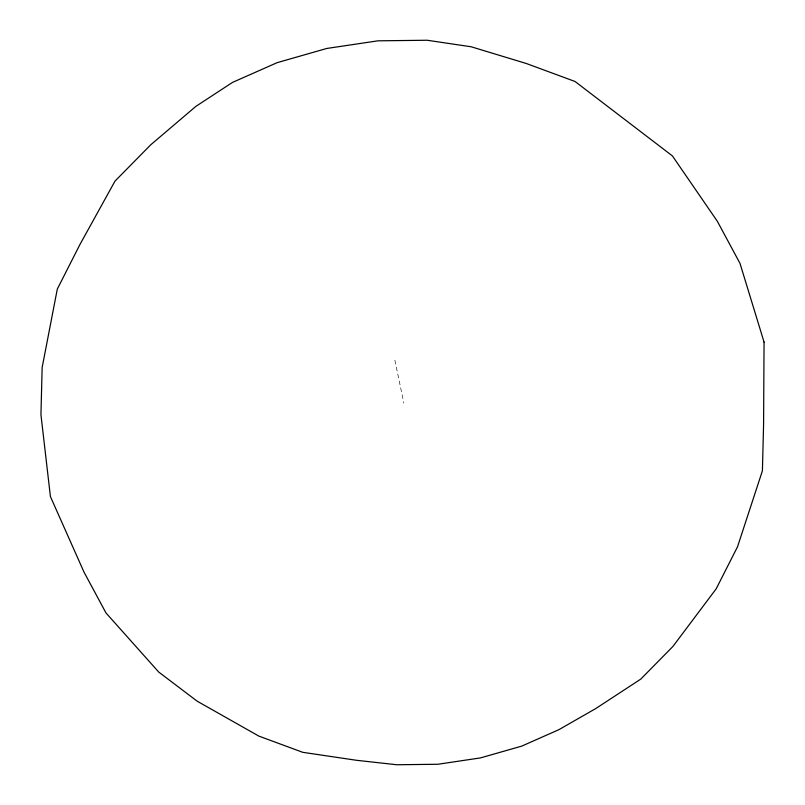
<?xml version="1.0" encoding="UTF-8"?>
<svg xmlns="http://www.w3.org/2000/svg" width="805" height="805" viewBox="0 0 805 805"><rect width="100%" height="100%" fill="white"/><g stroke="black" fill="none" stroke-linecap="round" stroke-linejoin="round"><path stroke-width="0.6" stroke-dasharray="4.03 3.02" d="M394.893 360.227L403.848 403.104"/><path stroke-width="1.21" d="M764.056 342.075L763.573 424.919L762.405 470.794L737.541 546.736L716.168 588.858L672.889 646.485L640.76 679.118L595.75 708.571L558.952 729.642L521.771 746.104L480.464 757.908L437.84 764.267L396.825 764.75L356.736 760.323L302.74 752.313L258.898 736.122L197.215 701.215L158.726 672.064L105.968 612.927L83.982 572.063L50.423 496.584L40.944 414.736L42.142 367.543L57.296 289.106L80.017 244.348L115.014 181.095L150.706 144.83L195.857 106.391L232.514 82.402L277.172 62.649L326.77 48.461L377.948 40.824L427.203 40.25L471.187 46.781L526.319 63.504L575.042 81.486L672.417 155.918L717.376 221.345L739.996 263.376L764.056 342.075"/></g></svg>
